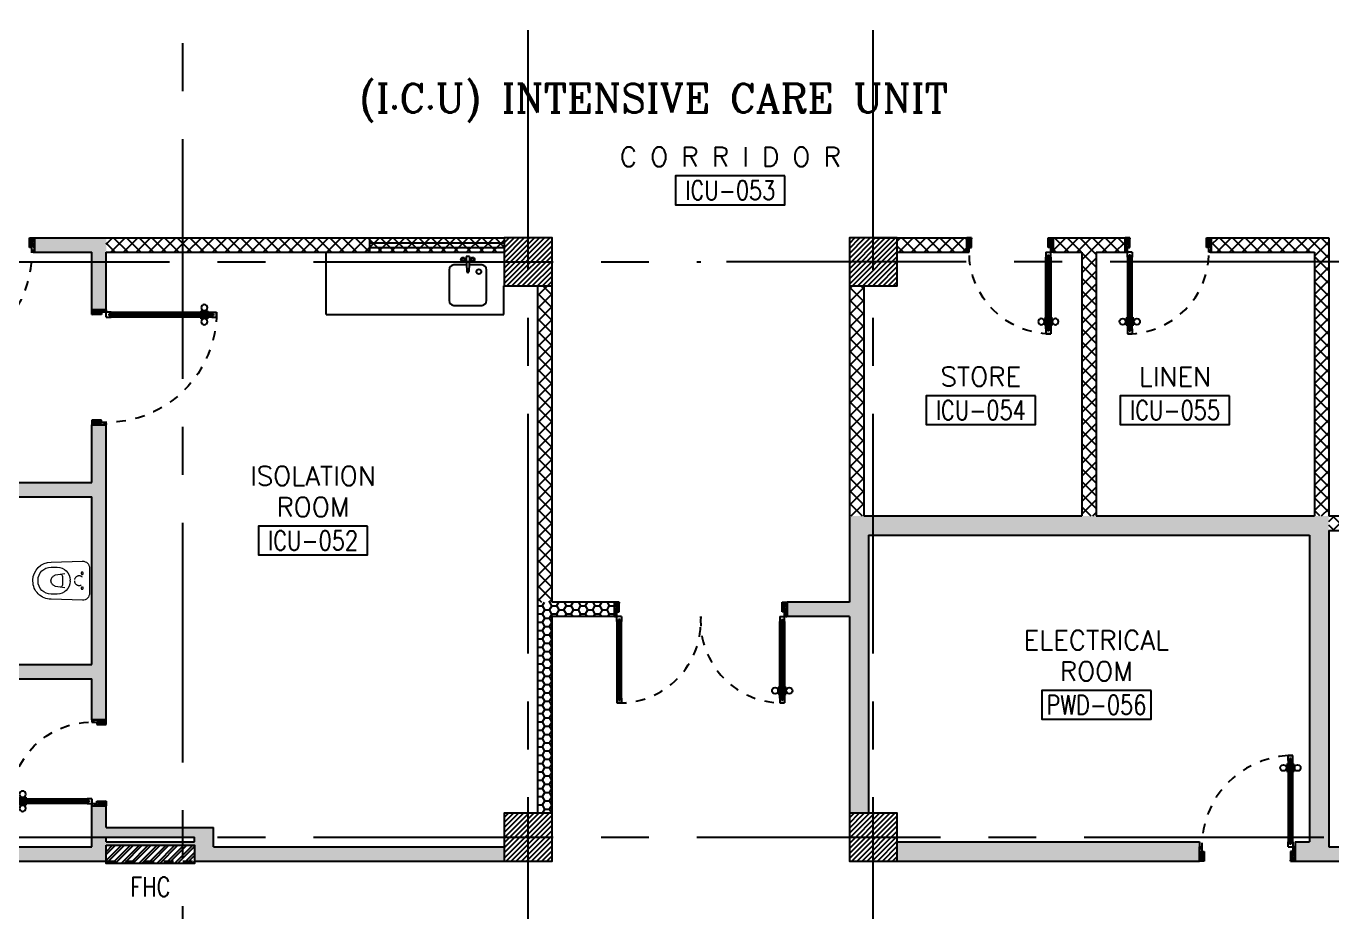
# Model space of a CAD drawing. Extents: x 275967.8 to 276060, y 57291.9 to 57371.4.
# Drawn here: x 276029.54 to 276043.16, y 57329.2 to 57338.44 of the extents above; entities that cross this region are included whole.
import ezdxf
from ezdxf.enums import TextEntityAlignment as Align

# ---------------------------------------------------------------- set-up
doc = ezdxf.new("R2010")
doc.units = 0
doc.header["$MEASUREMENT"] = 0
for name, pattern in [('CENTERX2', [4, 2.5, -0.5, 0.5, -0.5]), ('HIDDEN', [0.375, 0.25, -0.125]), ('HIDDEN2', [0.1875, 0.125, -0.0625])]:
    doc.linetypes.add(name, pattern=pattern)
doc.layers.get('0').update_dxf_attribs({"linetype": 'CONTINUOUS'})
for name, color, linetype in [('ALM', 2, 'CONTINUOUS'), ('AXES', 11, 'CENTERX2'), ('COL', 5, 'CONTINUOUS'), ('DOOR', 7, 'CONTINUOUS'), ('FHC', 2, 'CONTINUOUS'), ('FIX', 3, 'CONTINUOUS'), ('HAT', 8, 'CONTINUOUS'), ('NON-MEDICAL', 5, 'CONTINUOUS'), ('RM-BOX', 4, 'CONTINUOUS'), ('RM-NAME', 2, 'CONTINUOUS'), ('RM-NO', 2, 'CONTINUOUS'), ('WALL', 2, 'CONTINUOUS'), ('WallType', 11, 'CONTINUOUS'), ('WallType2', 3, 'CONTINUOUS'), ('WIN', 3, 'CONTINUOUS')]:
    doc.layers.add(name, color=color, linetype=linetype)
doc.styles.add('ROMANC', font='romanc', dxfattribs={"height": 0.1})
doc.styles.add('ROMANS', font='ROMANS.shx', dxfattribs={"width": 0.6})
pattern_1 = [(0, (0, 0), (0.07500000000000001, 0.04330127), [0.05, -0.1]), (120, (0, 0), (-0.07499999983612898, 0.04330127028383291), [0.04999999999999999, -0.09999999999999998]), (59.99999999999999, (0, 0), (1.638710167561897e-10, 0.08660254028383291), [-0.1, 0.05])]
pattern_2 = [(45, (0, 0), (-0.06629126073623882, 0.06629126073623884), []), (135, (0, 0), (-0.06629126073623884, -0.06629126073623882), [])]

# ---------------------------------------------------------------- blocks, each defined once
blk = doc.blocks.new('*X18')
at = {"color": 0}
for p, q in [((80579.22208648533, 149522.1332521737), (81046.82280812331, 149989.7339738117)), ((80579.22208648533, 149575.1662607627), (80993.78979953431, 149989.7339738117)), ((80579.22208648532, 149628.1992693517), (80940.75679094532, 149989.7339738117)), ((80579.22208648532, 149681.2322779407), (80887.72378235633, 149989.7339738117)), ((80579.22208648532, 149734.2652865297), (80834.69077376735, 149989.7339738117)), ((80579.22208648532, 149787.2982951186), (80781.65776517834, 149989.7339738117)), ((80579.22208648532, 149840.3313037076), (80728.62475658936, 149989.7339738117)), ((80579.2220864853, 149893.3643122966), (80675.59174800037, 149989.7339738117)), ((80579.2220864853, 149946.3973208856), (80622.55873941138, 149989.7339738117)), ((80599.8558167123, 149489.7339738117), (81079.22208648524, 149969.1002435846)), ((80652.88882530128, 149489.7339738117), (81079.22208648524, 149916.0672349957)), ((80705.92183389029, 149489.7339738117), (81079.22208648524, 149863.0342264067)), ((80758.95484247927, 149489.7339738117), (81079.22208648526, 149810.0012178177)), ((80811.98785106826, 149489.7339738117), (81079.22208648526, 149756.9682092287)), ((80865.02085965725, 149489.7339738117), (81079.22208648526, 149703.9352006397)), ((80918.05386824625, 149489.7339738117), (81079.22208648526, 149650.9021920507)), ((80971.08687683524, 149489.7339738117), (81079.22208648527, 149597.8691834617)), ((81024.11988542422, 149489.7339738117), (81079.22208648527, 149544.8361748727)), ((81077.15289401321, 149489.7339738117), (81079.22208648527, 149491.8031662837))]:
    blk.add_line(p, q, dxfattribs=at)
blk = doc.blocks.new('*X17')
at = {"color": 0}
for p, q in [((84179.22208648533, 149515.8886681223), (84653.0673921747, 149989.7339738117)), ((84179.22208648533, 149568.9216767113), (84600.0343835857, 149989.7339738117)), ((84179.22208648533, 149621.9546853003), (84547.00137499672, 149989.7339738117)), ((84179.22208648532, 149674.9876938893), (84493.96836640773, 149989.7339738117)), ((84179.22208648532, 149728.0207024783), (84440.93535781873, 149989.7339738117)), ((84179.22208648532, 149781.0537110672), (84387.90234922974, 149989.7339738117)), ((84179.22208648532, 149834.0867196562), (84334.86934064075, 149989.7339738117)), ((84179.2220864853, 149887.1197282452), (84281.83633205177, 149989.7339738117)), ((84179.2220864853, 149940.1527368342), (84228.80332346277, 149989.7339738117)), ((84206.1004007637, 149489.7339738117), (84679.22208648524, 149962.8556595332)), ((84259.13340935268, 149489.7339738117), (84679.22208648524, 149909.8226509443)), ((84312.16641794167, 149489.7339738117), (84679.22208648524, 149856.7896423553)), ((84365.19942653066, 149489.7339738117), (84679.22208648526, 149803.7566337663)), ((84418.23243511966, 149489.7339738117), (84679.22208648526, 149750.7236251773)), ((84471.26544370865, 149489.7339738117), (84679.22208648526, 149697.6906165883)), ((84524.29845229763, 149489.7339738117), (84679.22208648526, 149644.6576079993)), ((84577.33146088663, 149489.7339738117), (84679.22208648527, 149591.6245994103)), ((84630.36446947562, 149489.7339738117), (84679.22208648527, 149538.5915908213))]:
    blk.add_line(p, q, dxfattribs=at)
blk = doc.blocks.new('*X16')
at = {"color": 0}
for p, q in [((80579.22208648534, 155514.8632227297), (81054.0928375673, 155989.7339738117)), ((80579.22208648533, 155567.8962313187), (81001.05982897831, 155989.7339738117)), ((80579.22208648533, 155620.9292399077), (80948.02682038932, 155989.7339738117)), ((80579.22208648533, 155673.9622484967), (80894.99381180032, 155989.7339738117)), ((80579.22208648533, 155726.9952570857), (80841.96080321133, 155989.7339738117)), ((80579.22208648532, 155780.0282656747), (80788.92779462234, 155989.7339738117)), ((80579.22208648532, 155833.0612742636), (80735.89478603336, 155989.7339738117)), ((80579.22208648532, 155886.0942828526), (80682.86177744436, 155989.7339738117)), ((80579.22208648532, 155939.1272914416), (80629.82876885537, 155989.7339738117)), ((80607.1258461563, 155489.7339738117), (81079.22208648526, 155961.8302141406)), ((80660.15885474528, 155489.7339738117), (81079.22208648526, 155908.7972055516)), ((80713.19186333427, 155489.7339738117), (81079.22208648526, 155855.7641969627)), ((80766.22487192326, 155489.7339738117), (81079.22208648526, 155802.7311883737)), ((80819.25788051226, 155489.7339738117), (81079.22208648526, 155749.6981797847)), ((80872.29088910125, 155489.7339738117), (81079.22208648527, 155696.6651711957)), ((80925.32389769024, 155489.7339738117), (81079.22208648527, 155643.6321626067)), ((80978.35690627922, 155489.7339738117), (81079.22208648527, 155590.5991540177)), ((81031.38991486822, 155489.7339738117), (81079.22208648527, 155537.5661454287))]:
    blk.add_line(p, q, dxfattribs=at)
blk = doc.blocks.new('*X15')
at = {"color": 0}
for p, q in [((84179.22208648534, 155508.6186386783), (84660.3374216187, 155989.7339738117)), ((84179.22208648533, 155561.6516472673), (84607.3044130297, 155989.7339738117)), ((84179.22208648533, 155614.6846558563), (84554.2714044407, 155989.7339738117)), ((84179.22208648533, 155667.7176644453), (84501.23839585172, 155989.7339738117)), ((84179.22208648533, 155720.7506730343), (84448.20538726273, 155989.7339738117)), ((84179.22208648532, 155773.7836816233), (84395.17237867374, 155989.7339738117)), ((84179.22208648532, 155826.8166902122), (84342.13937008474, 155989.7339738117)), ((84179.22208648532, 155879.8496988012), (84289.10636149575, 155989.7339738117)), ((84179.22208648532, 155932.8827073902), (84236.07335290677, 155989.7339738117)), ((84179.22208648532, 155985.9157159792), (84183.04034431776, 155989.7339738117)), ((84213.37043020768, 155489.7339738117), (84679.22208648526, 155955.5856300892)), ((84266.40343879667, 155489.7339738117), (84679.22208648526, 155902.5526215002)), ((84319.43644738567, 155489.7339738117), (84679.22208648526, 155849.5196129113)), ((84372.46945597466, 155489.7339738117), (84679.22208648526, 155796.4866043223)), ((84425.50246456364, 155489.7339738117), (84679.22208648527, 155743.4535957333)), ((84478.53547315263, 155489.7339738117), (84679.22208648527, 155690.4205871443)), ((84531.56848174163, 155489.7339738117), (84679.22208648527, 155637.3875785553)), ((84584.60149033062, 155489.7339738117), (84679.22208648527, 155584.3545699663)), ((84637.63449891961, 155489.7339738117), (84679.22208648527, 155531.3215613774))]:
    blk.add_line(p, q, dxfattribs=at)
blk = doc.blocks.new('COL50')
at = {"layer": 'COL'}
blk.add_lwpolyline([(-249.9999999999709, 250), (-249.9999999999418, -250), (250, -250), (249.9999999999709, 250)], close=True, dxfattribs=at)
blk = doc.blocks.new('RM1')
at = {"layer": 'RM-BOX'}
blk.add_lwpolyline([(569.8908462408872, -200), (-569.890846240829, -200), (-569.8908462407999, -500), (569.8908462407999, -500)], close=True, dxfattribs=at)
at = {"layer": 'RM-NAME', "style": 'ROMANS'}
for tag, p in [('ROOMNAME1', (-5.820766091346741e-11, 323.8095238095266)), ('ROOMNAME2', (0, 0))]:
    blk.add_attdef(tag, text='', height=200, dxfattribs=at).set_placement(p, align=Align.MIDDLE)
at = {"layer": 'RM-NO', "style": 'ROMANS', "width": 0.8}
blk.add_attdef('ROOMNO', text='', height=200, dxfattribs=at).set_placement((0, -350), align=Align.MIDDLE)
blk = doc.blocks.new('DOOR90')
at = {"layer": 'DOOR', "color": 0, "linetype": 'ByBlock'}
for p, q in [((-150, 0), (-150, -25)), ((-150, 0), (0, 0)), ((0, -50), (0, 0)), ((-1000, -25), (-1000, -75)), ((-1000, -75), (-1000, -25)), ((-950, -25), (-1000, -25)), ((-950, -75), (-1000.000000000029, -74.99999999947613)), ((-970, -42), (-970, -58)), ((-950, -41.9999999999709), (-970, -41.9999999999709)), ((-950, -58), (-970, -58)), ((-950, -25), (-950, -41.9999999999709)), ((-950, -58), (-950, -75)), ((-917.6424572214019, -25), (-917.6424572214019, -17.79999999995925)), ((-827.6424572214019, -17.79999999995925), (-917.6424572214019, -17.79999999995925)), ((-917.6424572214019, -75), (-917.6424572214019, -82.20000000004075)), ((-827.6424572214019, -82.20000000004075), (-917.6424572214019, -82.20000000004075)), ((-905.042457221396, -17.79999999995925), (-905.042457221396, -8.799999999959255)), ((-905.042457221396, -8.799999999959255), (-840.2424572214077, -8.799999999959255)), ((-905.042457221396, -17.79999999995925), (-840.2424572214077, -17.79999999995925)), ((-905.042457221396, -82.20000000004075), (-905.042457221396, -91.20000000004075)), ((-905.042457221396, -82.20000000004075), (-840.2424572214077, -82.20000000004075)), ((-905.042457221396, -91.20000000004075), (-840.2424572214077, -91.20000000004075)), ((-840.2424572214077, -17.79999999995925), (-840.2424572214077, -8.799999999959255)), ((-840.2424572214077, -82.20000000004075), (-840.2424572214077, -91.20000000004075)), ((-827.6424572214019, -25), (-827.6424572214019, -17.79999999995925)), ((-827.6424572214019, -75), (-827.6424572214019, -82.20000000004075)), ((-200, -42), (-200, -25)), ((-200, -25), (-150, -25)), ((-180, -42), (-200, -42)), ((-200, -75), (-200, -58)), ((-200, -58), (-180, -58)), ((-150, -75), (-200, -75)), ((-180, -58), (-180, -42)), ((-150, -75), (-150, -25)), ((-150, -25), (-100, -25)), ((-100, -25), (-100, -50)), ((-100, -50), (0, -50)), ((-150, -900), (-150, -875)), ((-150, -875), (-100, -875)), ((0, -900), (-150, -900)), ((-150, -900), (0, -900)), ((-100, -850), (0, -850)), ((-100, -875), (-100, -850)), ((0, -850), (0, -900))]:
    blk.add_line(p, q, dxfattribs=at)
at = {"layer": 'DOOR', "color": 9, "linetype": 'ByBlock'}
for p, q in [((0, -50), (-113.7099299924448, 0)), ((0, -50), (-40.1457343158545, 0)), ((0, -50), (-100, -36.64271395650576)), ((0, -850), (-113.7099299924448, -900)), ((0, -850), (-100, -863.3572860434942)), ((0, -850), (-40.1457343158545, -900))]:
    blk.add_line(p, q, dxfattribs=at)
at = {"layer": 'DOOR', "linetype": 'ByBlock'}
for p, q in [((-200, -25), (-950, -25)), ((-200, -42), (-950, -41.9999999999709)), ((-200, -58), (-950, -58)), ((-950, -75), (-200, -75))]:
    blk.add_line(p, q, dxfattribs=at)
at = {"layer": 'DOOR', "color": 0, "linetype": 'ByBlock'}
for centre in [(-872.6424572214019, 23.53094421501737), (-872.6424572214019, -123.5309442149592)]:
    blk.add_circle(centre, 32.39999999998526, dxfattribs=at)
at = {"layer": 'DOOR', "color": 9, "linetype": 'ByBlock'}
for centre, radius, start, end in [((0, -50), 154.4019578127773, 161.1052885486658, 166.2857707776672), ((0, -50), 134.4019578127773, 158.1598493927677, 169.2800236453784), ((0, -50), 94.40195781277725, 148.0181880328085, 180), ((0, -50), 74.40195781277725, 137.7764264164989, 180), ((0, -50), 114.4019578127773, 154.0838418822192, 167.37742587102), ((0, -50), 54.40195781277725, 113.2073828924446, 180), ((0, -50), 34.40195781277725, 90, 180), ((0, -50), 14.40195781277725, 90, 180), ((0, -850), 154.4019578127773, 193.7142292223328, 198.8947114513342), ((0, -850), 134.4019578127773, 190.7199763546216, 201.8401506072323), ((0, -850), 94.40195781277725, 180, 211.9818119671915), ((0, -850), 74.40195781277725, 180, 222.2235735835011), ((0, -850), 54.40195781277725, 180, 246.7926171075554), ((0, -850), 34.40195781277725, 180, 270), ((0, -850), 14.40195781277725, 180, 270)]:
    blk.add_arc(centre, radius, start, end, dxfattribs=at)
at = {"layer": 'DOOR', "linetype": 'HIDDEN', "ltscale": 0.5}
blk.add_arc((-149.9999999997381, -24.99999999948341), 850.0000000002619, 180, 270, dxfattribs=at)
blk = doc.blocks.new('A$C272A55A0')
at = {"layer": 'DOOR', "color": 0, "linetype": 'ByBlock'}
for p, q in [((-0.0001203324354719371, 900.3541752648598), (-0.0001203324500238523, 1050.354175264831)), ((49.99987966756453, 1050.354175264918), (-0.0001203324354719371, 1050.354175264918)), ((49.99987966756453, 950.354175264918), (49.99987966756453, 1050.354175264918)), ((1749.999879667535, 950.354175264918), (1749.999879667535, 1050.354175264918)), ((1749.999879667535, 1050.354175264918), (1799.999879667535, 1050.354175264918)), ((1799.999879667535, 1050.354175264918), (1799.999879667535, 900.354175264918)), ((-0.0001203324354719371, 900.354175264918), (24.99987966756453, 900.354175264918)), ((24.99987966756453, 950.354175264918), (49.99987966756453, 950.354175264918)), ((24.99987966756453, 900.354175264918), (24.99987966756453, 950.354175264918)), ((74.99987966756453, 900.354175264918), (24.99987966756453, 900.354175264918)), ((24.99987966756453, 850.354175264918), (24.99987966756453, 900.354175264918)), ((41.99987966756453, 850.354175264918), (24.99987966756453, 850.354175264918)), ((57.99987966756453, 870.354175264918), (41.99987966756453, 870.354175264918)), ((41.99987966756453, 870.354175264918), (41.99987966756453, 850.354175264918)), ((57.99987966756453, 850.354175264918), (57.99987966756453, 870.354175264918)), ((74.99987966756453, 850.354175264918), (57.99987966756453, 850.354175264918)), ((74.99987966756453, 900.354175264918), (74.99987966756453, 850.354175264918)), ((1724.999879667535, 900.354175264918), (1774.999879667535, 900.354175264918)), ((1724.999879667535, 900.354175264918), (1724.999879667535, 850.354175264918)), ((1724.999879667535, 850.354175264918), (1741.999879667535, 850.354175264918)), ((1741.999879667535, 870.354175264918), (1757.999879667535, 870.354175264918)), ((1741.999879667535, 850.354175264918), (1741.999879667535, 870.354175264918)), ((1774.999879667535, 950.354175264918), (1749.999879667535, 950.354175264918)), ((1757.999879667535, 870.354175264918), (1757.999879667535, 850.354175264918)), ((1757.999879667535, 850.354175264918), (1774.999879667535, 850.354175264918)), ((1774.999879667535, 900.354175264918), (1774.999879667535, 950.354175264918)), ((1799.999879667535, 900.354175264918), (1774.999879667535, 900.354175264918)), ((1774.999879667535, 850.354175264918), (1774.999879667535, 900.354175264918)), ((1717.799879667495, 160.1117180435103), (1708.799879667495, 160.1117180435103)), ((1708.799879667495, 95.31171804352198), (1708.799879667495, 160.1117180435103)), ((1724.999879667535, 172.7117180435162), (1717.799879667495, 172.7117180435162)), ((1717.799879667495, 172.7117180435162), (1717.799879667495, 82.71171804351616)), ((1717.799879667495, 95.31171804352198), (1717.799879667495, 160.1117180435103)), ((1774.999879667535, 172.7117180435162), (1782.199879667576, 172.7117180435162)), ((1782.199879667576, 172.7117180435162), (1782.199879667576, 82.71171804351616)), ((1782.199879667576, 160.1117180435103), (1791.199879667576, 160.1117180435103)), ((1782.199879667576, 95.31171804352198), (1782.199879667576, 160.1117180435103)), ((1791.199879667576, 95.31171804352198), (1791.199879667576, 160.1117180435103)), ((24.99987966756453, 50.35417526491801), (41.99987966753542, 50.35417526491801)), ((24.99987966756453, 50.35417526491801), (24.99987966756453, 0.3541752649180125)), ((24.99987966756453, 0.3541752649180125), (74.99987966756453, 0.3541752649180125)), ((74.99987966756453, 0.3541752649180125), (24.99987966756453, 0.3541752649180125)), ((41.99987966753542, 50.35417526491801), (41.99987966753542, 30.35417526491801)), ((41.99987966756453, 30.35417526491801), (57.99987966756453, 30.35417526491801)), ((57.99987966756453, 50.35417526491801), (74.99987966756453, 50.35417526491801)), ((57.99987966756453, 50.35417526491801), (57.99987966756453, 30.35417526491801)), ((74.99987966756453, 50.35417526491801), (74.99987966704066, 0.3541752648889087)), ((1717.799879667495, 95.31171804352198), (1708.799879667495, 95.31171804352198)), ((1724.999879667535, 82.71171804351616), (1717.799879667495, 82.71171804351616)), ((1741.999879667535, 50.35417526491801), (1724.999879667535, 50.35417526491801)), ((1724.999879667535, 50.35417526491801), (1724.999879668059, 0.3541752648889087)), ((1774.999879667535, 0.3541752649180125), (1724.999879667535, 0.3541752649180125)), ((1724.999879667535, 0.3541752649180125), (1774.999879667535, 0.3541752649180125)), ((1741.999879667535, 50.35417526491801), (1741.999879667535, 30.35417526491801)), ((1757.999879667535, 30.35417526491801), (1741.999879667535, 30.35417526491801)), ((1774.999879667535, 50.35417526491801), (1757.999879667565, 50.35417526491801)), ((1757.999879667565, 50.35417526491801), (1757.999879667565, 30.35417526491801)), ((1774.999879667535, 82.71171804351616), (1782.199879667576, 82.71171804351616)), ((1774.999879667535, 50.35417526491801), (1774.999879667535, 0.3541752649180125)), ((1782.199879667576, 95.31171804352198), (1791.199879667576, 95.31171804352198))]:
    blk.add_line(p, q, dxfattribs=at)
at = {"layer": 'DOOR', "color": 9, "linetype": 'ByBlock'}
for p, q in [((49.99987966756453, 1050.354175264918), (-0.0001203324354719371, 1010.208440949064)), ((49.99987966756453, 1050.354175264918), (-0.0001203324354719371, 936.6442452724732)), ((49.99987966756453, 1050.354175264918), (36.64259362407029, 950.354175264918)), ((1749.999879667535, 1050.354175264918), (1799.999879667535, 1010.208440949064)), ((1749.999879667535, 1050.354175264918), (1799.999879667535, 936.6442452724732)), ((1749.999879667535, 1050.354175264918), (1763.35716571103, 950.354175264918))]:
    blk.add_line(p, q, dxfattribs=at)
at = {"layer": 'DOOR', "linetype": 'ByBlock'}
for p, q in [((24.99987966756453, 850.354175264918), (24.99987966756453, 50.35417526491801)), ((41.99987966756453, 850.354175264918), (41.99987966753542, 50.35417526491801)), ((57.99987966756453, 850.354175264918), (57.99987966756453, 50.35417526491801)), ((74.99987966756453, 50.35417526491801), (74.99987966756453, 850.354175264918)), ((1724.999879667535, 50.35417526491801), (1724.999879667535, 850.354175264918)), ((1741.999879667535, 850.354175264918), (1741.999879667535, 50.35417526491801)), ((1757.999879667535, 850.354175264918), (1757.999879667565, 50.35417526491801)), ((1774.999879667535, 850.354175264918), (1774.999879667535, 50.35417526491801))]:
    blk.add_line(p, q, dxfattribs=at)
at = {"layer": 'DOOR', "color": 0, "linetype": 'ByBlock'}
for centre in [(1676.468935452576, 127.7117180435162), (1823.530823882553, 127.7117180435162)]:
    blk.add_circle(centre, 32.39999999998526, dxfattribs=at)
at = {"layer": 'DOOR', "color": 9, "linetype": 'ByBlock'}
for centre, radius, start, end in [((49.99987966756453, 1050.354175264918), 54.40195781277725, 203.2073828919769, 270), ((49.99987966756453, 1050.354175264918), 74.40195781277725, 227.7764264168309, 270), ((49.99987966756453, 1050.354175264918), 94.40195781277725, 238.0181880330829, 270), ((49.99987966756453, 1050.354175264918), 34.40195781277725, 180, 270), ((49.99987966756453, 1050.354175264918), 14.40195781277725, 180, 270), ((1749.999879667535, 1050.354175264918), 14.40195781277725, 270, 0), ((1749.999879667535, 1050.354175264918), 34.40195781277725, 270, 0), ((1749.999879667535, 1050.354175264918), 54.40195781277725, 270, 336.7926171080232), ((1749.999879667535, 1050.354175264918), 74.40195781277725, 270, 312.2235735831691), ((1749.999879667535, 1050.354175264918), 94.40195781277725, 270, 301.9818119669171), ((49.99987966756453, 1050.354175264918), 114.4019578127773, 244.083841882062, 257.3774258712915), ((49.99987966756453, 1050.354175264918), 134.4019578127773, 248.1598493930308, 259.2800236451595), ((49.99987966756453, 1050.354175264918), 154.4019578127773, 251.1052885492919, 256.2857707775486), ((1749.999879667535, 1050.354175264918), 114.4019578127773, 282.6225741287084, 295.916158117938), ((1749.999879667535, 1050.354175264918), 134.4019578127773, 280.7199763548405, 291.8401506069692), ((1749.999879667535, 1050.354175264918), 154.4019578127773, 283.7142292224514, 288.8947114507081)]:
    blk.add_arc(centre, radius, start, end, dxfattribs=at)
at = {"layer": 'DOOR', "linetype": 'HIDDEN', "ltscale": 0.5}
for centre, radius, start, end in [((49.99987966756453, 851.395841931575), 851.4087845464003, 268.3173765331032, 3.296482377102192), ((1749.999879667521, 851.3958419315459), 851.4087845463584, 176.7035176228957, 271.6826234668978)]:
    blk.add_arc(centre, radius, start, end, dxfattribs=at)
at = {"layer": 'WALL', "linetype": 'ByBlock'}
blk.add_line((1799.999879667565, 900.3541752650344), (1799.99987966755, 1050.354175265005), dxfattribs=at)
blk = doc.blocks.new('DOOR100')
at = {"layer": 'DOOR', "color": 0, "linetype": 'ByBlock'}
for p, q in [((-24.99999999895226, 1300.000699741366), (-74.99999999895226, 1300.000699741366)), ((-74.99999999895226, 1300.000699741366), (-24.99999999895226, 1300.000699741366)), ((-74.99999999898137, 1250.000699741366), (-74.9999999984575, 1300.000699741395)), ((-57.99999999895226, 1250.000699741366), (-74.99999999898137, 1250.000699741366)), ((-41.99999999895226, 1270.000699741366), (-57.99999999895226, 1270.000699741366)), ((-57.99999999895226, 1250.000699741366), (-57.99999999895226, 1270.000699741366)), ((-41.99999999892316, 1250.000699741366), (-41.99999999892316, 1270.000699741366)), ((-24.99999999898137, 1250.000699741366), (-41.99999999892316, 1250.000699741366)), ((-24.99999999898137, 1250.000699741366), (-24.99999999895226, 1300.000699741366)), ((-82.19999999899301, 1205.043156962762), (-91.19999999899301, 1205.043156962762)), ((-91.19999999899301, 1205.043156962762), (-91.19999999899301, 1140.243156962773)), ((-82.19999999899301, 1140.243156962773), (-91.19999999899301, 1140.243156962773)), ((-74.99999999898137, 1217.643156962768), (-82.19999999899301, 1217.643156962768)), ((-82.19999999899301, 1127.643156962768), (-82.19999999899301, 1217.643156962768)), ((-82.19999999899301, 1205.043156962762), (-82.19999999899301, 1140.243156962773)), ((-74.99999999898137, 1127.643156962768), (-82.19999999899301, 1127.643156962768)), ((-24.99999999895226, 1217.643156962768), (-17.79999999891152, 1217.643156962768)), ((-24.99999999895226, 1127.643156962768), (-17.79999999891152, 1127.643156962768)), ((-17.79999999891152, 1127.643156962768), (-17.79999999891152, 1217.643156962768)), ((-17.79999999891152, 1205.043156962762), (-8.799999998911517, 1205.043156962762)), ((-17.79999999891152, 1205.043156962762), (-17.79999999891152, 1140.243156962773)), ((-17.79999999891152, 1140.243156962773), (-8.799999998911517, 1140.243156962773)), ((-8.799999998911517, 1205.043156962762), (-8.799999998911517, 1140.243156962773)), ((-1200, 0), (-1200, 150)), ((-1200, 150), (-1175, 150)), ((-1200, 150), (-1200, 0)), ((-1175, 150), (-1175, 100)), ((-75, 200), (-58, 200)), ((-75, 150), (-75, 200)), ((-75, 150), (-25, 150)), ((-58, 200), (-58, 180)), ((-58, 180), (-42, 180)), ((-42, 200), (-25, 200)), ((-42, 180), (-42, 200)), ((-25, 200), (-25, 150)), ((0, 150), (-25, 150)), ((-25, 150), (-25, 100)), ((0, 150), (0, 0)), ((-1150, 0), (-1200, 0)), ((-1175, 100), (-1150, 100)), ((-1150, 100), (-1150, 0)), ((-50, 100), (-50, 0)), ((-25, 100), (-50, 100)), ((-50, 0), (0, 0))]:
    blk.add_line(p, q, dxfattribs=at)
at = {"layer": 'DOOR', "linetype": 'ByBlock'}
for p, q in [((-74.99999999898137, 1250.000699741366), (-75, 200)), ((-58, 200), (-57.99999999895226, 1250.000699741366)), ((-42, 200), (-41.99999999892316, 1250.000699741366)), ((-25, 200), (-24.99999999898137, 1250.000699741366)), ((0, 0), (0, 150))]:
    blk.add_line(p, q, dxfattribs=at)
at = {"layer": 'DOOR', "color": 9, "linetype": 'ByBlock'}
for p, q in [((-1150, 0), (-1200, 113.7099299924448)), ((-1150, 0), (-1200, 40.1457343158545)), ((-1150, 0), (-1163.357286043494, 100)), ((-50, 0), (0, 113.7099299924448)), ((-50, 0), (-36.64271395650576, 100)), ((-50, 0), (0, 40.1457343158545))]:
    blk.add_line(p, q, dxfattribs=at)
at = {"layer": 'DOOR', "color": 0, "linetype": 'ByBlock'}
for centre in [(-123.5309442139405, 1172.643156962768), (23.530944216036, 1172.643156962768)]:
    blk.add_circle(centre, 32.39999999998526, dxfattribs=at)
at = {"layer": 'DOOR', "linetype": 'HIDDEN', "ltscale": 0.5}
blk.add_arc((-25.000494791253, 150.0011945320221), 1149.999505209479, 89.9999753489535, 180.0000595144431, dxfattribs=at)
at = {"layer": 'DOOR', "color": 9, "linetype": 'ByBlock'}
for centre, radius, start, end in [((-1149.999999999971, 0), 154.4019578127773, 103.7142292229355, 108.8947114515936), ((-49.9999999999709, 0), 154.4019578127773, 71.10528854840643, 76.28577077706451), ((-1149.999999999971, 0), 134.4019578127773, 100.7199763555959, 111.8401506066902), ((-1149.999999999971, 0), 94.40195781277725, 90, 121.9818119675451), ((-1149.999999999971, 0), 74.40195781277725, 90, 132.2235735829123), ((-1149.999999999971, 0), 54.40195781277725, 90, 156.7926171079385), ((-1149.999999999971, 0), 34.40195781277725, 90, 180), ((-1149.999999999971, 0), 14.40195781277725, 90, 180), ((-49.9999999999709, 0), 94.40195781277725, 58.01818803245493, 90), ((-49.9999999999709, 0), 74.40195781277725, 47.77642641708778, 90), ((-49.9999999999709, 0), 54.40195781277725, 23.20738289206147, 90), ((-49.9999999999709, 0), 34.40195781277725, 0, 90), ((-49.9999999999709, 0), 14.40195781277725, 0, 90), ((-49.9999999999709, 0), 134.4019578127773, 68.1598493933098, 79.28002364440412), ((-49.9999999999709, 0), 114.4019578127773, 64.08384188166208, 77.3774258719247)]:
    blk.add_arc(centre, radius, start, end, dxfattribs=at)
blk = doc.blocks.new('DOOR-10')
at = {"layer": 'DOOR', "color": 0, "linetype": 'ByBlock'}
for p, q in [((-25.69739139656303, 1099.999999999069), (-75.69739139656303, 1099.999999999069)), ((-75.69739139656303, 1099.999999999069), (-25.69739139656303, 1099.999999999069)), ((-75.69739139656303, 1049.999999999069), (-75.69739139603917, 1099.999999999098)), ((-25.69739139656303, 1049.999999999069), (-25.69739139656303, 1099.999999999069)), ((-82.89739139663288, 1005.042457220465), (-91.89739139663288, 1005.042457220465)), ((-91.89739139663288, 1005.042457220465), (-91.89739139663288, 940.2424572204764)), ((-75.69739139656303, 1017.642457220471), (-82.89739139663288, 1017.642457220471)), ((-82.89739139663288, 927.6424572204705), (-82.89739139663288, 1017.642457220471)), ((-82.89739139663288, 1005.042457220465), (-82.89739139663288, 940.2424572204764)), ((-58.69739139656303, 1049.999999999069), (-75.69739139656303, 1049.999999999069)), ((-42.69739139656303, 1069.999999999069), (-58.69739139656303, 1069.999999999069)), ((-58.69739139656303, 1049.999999999069), (-58.69739139656303, 1069.999999999069)), ((-42.69739139656303, 1049.999999999069), (-42.69739139656303, 1069.999999999069)), ((-25.69739139656303, 1049.999999999069), (-42.69739139656303, 1049.999999999069)), ((-25.69739139656303, 1017.642457220471), (-18.49739139649319, 1017.642457220471)), ((-18.49739139649319, 927.6424572204705), (-18.49739139649319, 1017.642457220471)), ((-18.49739139649319, 1005.042457220465), (-9.497391396493185, 1005.042457220465)), ((-18.49739139649319, 1005.042457220465), (-18.49739139649319, 940.2424572204764)), ((-9.497391396493185, 1005.042457220465), (-9.497391396493185, 940.2424572204764)), ((-82.89739139663288, 940.2424572204764), (-91.89739139663288, 940.2424572204764)), ((-75.69739139656303, 927.6424572204705), (-82.89739139663288, 927.6424572204705)), ((-25.69739139656303, 927.6424572204705), (-18.49739139649319, 927.6424572204705)), ((-18.49739139649319, 940.2424572204764), (-9.497391396493185, 940.2424572204764)), ((-1000.697391395341, 0), (-1000.697391395341, 150)), ((-1000.697391395341, 150), (-975.6973913953407, 150)), ((-1000.697391395341, 150), (-1000.697391395341, 0)), ((-975.6973913953407, 150), (-975.6973913953407, 100)), ((-75.69739139534067, 200), (-58.69739139534067, 200)), ((-75.69739139534067, 150), (-75.69739139534067, 200)), ((-75.69739139534067, 150), (-25.69739139534067, 150)), ((-58.69739139534067, 200), (-58.69739139534067, 180)), ((-58.69739139534067, 180), (-42.69739139534067, 180)), ((-42.69739139534067, 200), (-25.69739139534067, 200)), ((-42.69739139534067, 180), (-42.69739139534067, 200)), ((-25.69739139534067, 200), (-25.69739139534067, 150)), ((-0.6973913953406736, 150), (-25.69739139534067, 150)), ((-25.69739139534067, 150), (-25.69739139534067, 100)), ((-950.6973913953407, 0), (-1000.697391395341, 0)), ((-975.6973913953407, 100), (-950.6973913953407, 100)), ((-950.6973913953407, 100), (-950.6973913953407, 0)), ((-50.69739139534067, 100), (-50.69739139534067, 0)), ((-25.69739139534067, 100), (-50.69739139534067, 100)), ((-50.69739139534067, 0), (-0.6973913953406736, 0))]:
    blk.add_line(p, q, dxfattribs=at)
at = {"layer": 'DOOR', "linetype": 'ByBlock'}
for p, q in [((-75.69739139656303, 1049.999999999069), (-75.69739139534067, 200)), ((-58.69739139534067, 200), (-58.69739139656303, 1049.999999999069)), ((-42.69739139534067, 200), (-42.69739139656303, 1049.999999999069)), ((-25.69739139534067, 200), (-25.69739139656303, 1049.999999999069))]:
    blk.add_line(p, q, dxfattribs=at)
at = {"layer": 'DOOR', "color": 9, "linetype": 'ByBlock'}
for p, q in [((-0.6973913953406736, 0), (-0.6973913953406736, 150)), ((-950.6973913953407, 0), (-1000.697391395341, 113.7099299924448)), ((-950.6973913953407, 0), (-1000.697391395341, 40.1457343158545)), ((-950.6973913953407, 0), (-964.0546774388058, 100)), ((-50.69739139534067, 0), (-0.6973913953406736, 113.7099299924448)), ((-50.69739139534067, 0), (-37.34010535187554, 100)), ((-50.69739139534067, 0), (-0.6973913953406736, 40.1457343158545))]:
    blk.add_line(p, q, dxfattribs=at)
at = {"layer": 'DOOR', "color": 0, "linetype": 'ByBlock'}
for centre in [(-124.2283356115222, 972.6424572204705), (22.83355281845434, 972.6424572204705)]:
    blk.add_circle(centre, 32.39999999998526, dxfattribs=at)
at = {"layer": 'DOOR', "linetype": 'HIDDEN', "ltscale": 0.5}
blk.add_arc((-23.39897476031911, 149.138342134087), 952.2988064575108, 93.14815770431052, 179.9481576940245, dxfattribs=at)
at = {"layer": 'DOOR', "color": 9, "linetype": 'ByBlock'}
for centre, radius, start, end in [((-950.6973913953407, 0), 154.4019578127773, 103.7142292212167, 108.8947114515936), ((-50.69739139534067, 0), 154.4019578127773, 71.10528854840643, 76.28577077878333), ((-950.6973913953407, 0), 134.4019578127773, 100.7199763555959, 111.8401506085482), ((-950.6973913953407, 0), 94.40195781277725, 90, 121.981811965689), ((-950.6973913953407, 0), 74.40195781277725, 90, 132.2235735847074), ((-950.6973913953407, 0), 54.40195781277725, 90, 156.7926171089788), ((-950.6973913953407, 0), 34.40195781277725, 90, 180), ((-950.6973913953407, 0), 14.40195781277725, 90, 180), ((-50.69739139534067, 0), 94.40195781277725, 58.01818803431096, 90), ((-50.69739139534067, 0), 74.40195781277725, 47.7764264152926, 90), ((-50.69739139534067, 0), 54.40195781277725, 23.20738289102122, 90), ((-50.69739139534067, 0), 34.40195781277725, 0, 90), ((-50.69739139534067, 0), 14.40195781277725, 0, 90), ((-50.69739139534067, 0), 134.4019578127773, 68.15984939145177, 79.28002364440412), ((-50.69739139534067, 0), 114.4019578127773, 64.0838418833441, 77.3774258719247)]:
    blk.add_arc(centre, radius, start, end, dxfattribs=at)
blk = doc.blocks.new('WC1')
at = {"layer": 'FIX', "lineweight": 20}
for p, q in [((-210.0000000029686, 203.8204326368286), (-537.9999999286374, 193.8204326393316)), ((-474.9999999413267, 140.8204326525447), (-537.9999999286374, 140.8204326525447)), ((-726.9999998800922, 4.820432680658996), (-726.9999998800922, -4.817951825360069)), ((-673.9999998932471, 4.820432681706734), (-673.9999998932471, -4.817951825360069)), ((-533.6865895071533, 24.24526864886866), (-539.5413532510865, 0.001240431301994249)), ((-539.5413532510865, 0.001240431301994249), (-533.6865895071533, -24.24278778629377)), ((-394.8190632528858, 75.68691823486006), (-490.3663137183757, 60.12952448159922)), ((-338.9999999767169, 4.820432680950034), (-338.9999999767169, -4.817951826087665)), ((-490.3663137183757, -60.12704361174838), (-394.8190632528858, -75.6844373869535)), ((-537.9999999286374, -140.8179517899407), (-474.9999999413267, -140.8179517899407)), ((-537.9999999286374, -193.8179517767567), (-210.0000000029104, -203.8179517742537))]:
    blk.add_line(p, q, dxfattribs=at)
at = {"layer": 'FIX', "linetype": 'Continuous', "lineweight": 20}
blk.add_line((-420.1086438769707, -47.34975640615448), (-420.4314501879271, 44.6286713128502), dxfattribs=at)
at = {"layer": 'FIX', "lineweight": 20}
blk.add_lwpolyline([(-213.1572988978587, -203.8179517742828), (-210.0000000035507, -203.8179517742828, 0.4142135623730988), (-137.0000000271248, -130.8179517899407), (-137.0000000271248, 0.001240427664015442), (-137.0000000271248, 130.8204326531268, 0.4142135623731024), (-210.0000000068685, 203.8204326368286)], format="xyb", dxfattribs=at)
at = {"layer": 'FIX', "linetype": 'HIDDEN2', "lineweight": 20, "ltscale": 0.3}
blk.add_circle((-245, 0), 49.81065704648448, dxfattribs=at)
at = {"layer": 'FIX', "linetype": 'HIDDEN', "lineweight": 20, "ltscale": 0.05}
for centre in [(-213.1572988978587, 77.50124041197705), (-213.1572988978587, -77.49875954940217)]:
    blk.add_circle(centre, 11.63803426258817, dxfattribs=at)
at = {"layer": 'FIX', "lineweight": 20}
for centre, radius, start, end in [((-537.9999999250285, 4.820432684326079), 188.9999999550255, 90, 180.0000000016675), ((-537.9999999255524, 4.820432684820844), 135.999999967722, 90, 180.0000000016675), ((-474.9999999444699, 4.820432684820844), 135.999999967722, 359.9999999983325, 89.99999999666495), ((-473.0448338629212, -6.857746605353896), 68.15291692588886, 128.9241670915875, 152.8468180896545), ((-464.3609761304688, -17.61048578153714), 81.97430560104621, 108.4959527785978, 128.924167104086), ((-537.9999999286374, -4.817951825360069), 188.9999999513875, 180, 270), ((-537.9999999286374, -4.817951825360069), 135.9999999645952, 180, 270), ((-473.0448338628048, 6.860227468045196), 68.15291692606822, 207.1531819103456, 231.0758329084125), ((-464.360976150725, 17.61296664757538), 81.97430559098913, 231.0758329089363, 251.504047235508), ((-474.9999999413267, -4.817951825360069), 135.9999999645952, 270, 0)]:
    blk.add_arc(centre, radius, start, end, dxfattribs=at)
at = {"layer": 'FIX', "linetype": 'Continuous', "lineweight": 20}
for centre, start, end in [((-442.6786698182113, 45.53535193303833), 357.6662144383572, 91.61214824291638), ((-442.355863507255, -45.58543171666679), 268.3878517570836, 2.333785561642866)]:
    blk.add_arc(centre, 22.26568775101992, start, end, dxfattribs=at)

msp = doc.modelspace()

# ---------------------------------------------------------------- hatches: boundary and pattern name
at = {"layer": 'FHC', "linetype": 'ByBlock', "ltscale": 0.3}
h = msp.add_hatch(dxfattribs=at)
h.set_pattern_fill('ANSI32', color=11, scale=0.175, style=0)
h.set_pattern_definition([(45, (275798.1793165082, 57298.656921546), (-0.04640388251536718, 0.04640388251536719), []), (45, (275798.2102524298, 57298.656921546), (-0.04640388251536718, 0.04640388251536719), [])])
h.paths.add_polyline_path([(276031.2954987894, 57329.70792688339), (276031.2954987894, 57329.89792688339), (276030.3754987894, 57329.89792688339), (276030.3754987894, 57329.70792688339)])
h.paths.add_polyline_path([(276030.1628901762, 57329.28680315797), (276030.1628901762, 57329.7076364913), (276030.4253901762, 57329.7076364913), (276030.4253901762, 57329.28680315797)], flags=9)
at = {"layer": 'WallType', "linetype": 'ByBlock', "ltscale": 0.3}
h = msp.add_hatch(dxfattribs=at)
h.set_pattern_fill('ANSI37', color=256, scale=0.75, style=0)
h.set_pattern_definition(pattern_2)
h.paths.add_polyline_path([(276033.1254987894, 57336.2329268834), (276031.1754987894, 57336.23292688341), (276031.1754987894, 57336.0829268834), (276033.1254987894, 57336.08292688341)])
h.paths.add_polyline_path([(276031.1754987894, 57336.23292688341), (276030.3754987893, 57336.2329268834), (276030.3754987893, 57336.08292688339), (276031.1754987894, 57336.08292688339)])
h.paths.add_polyline_path([(276035.0254987894, 57335.7329268834), (276034.8754987894, 57335.73292688339), (276034.8754987894, 57332.4329268834), (276035.0254987894, 57332.4329268834)])
h = msp.add_hatch(dxfattribs=at)
h.set_pattern_fill('ANSI37', color=256, scale=0.75, style=0)
h.set_pattern_definition(pattern_2)
h.paths.add_polyline_path([(276034.5254987894, 57336.2329268834), (276033.1254987894, 57336.2329268834), (276033.1254987894, 57336.08292688339), (276034.5254987894, 57336.0829268834)])
h = msp.add_hatch(dxfattribs=at)
h.set_pattern_fill('ANSI37', color=256, scale=0.75, style=0)
h.set_pattern_definition(pattern_2)
h.paths.add_polyline_path([(276040.7004987894, 57335.98292688341), (276040.5504987894, 57335.98292688341), (276040.5504987894, 57333.3329268834), (276040.7004987894, 57333.3329268834)])
h.paths.add_polyline_path([(276041.0004987894, 57336.23292688341), (276040.2504987894, 57336.2329268834), (276040.2504987893, 57336.08292688339), (276040.5504987894, 57336.0829268834), (276040.5504987894, 57335.98292688341), (276040.7004987894, 57335.98292688341), (276040.7004987894, 57336.0829268834), (276041.0004987893, 57336.08292688339)])
h.paths.add_polyline_path([(276043.1254987894, 57336.23292688339), (276041.9004987894, 57336.23292688341), (276041.9004987894, 57336.0829268834), (276042.9754987895, 57336.08292688339), (276042.9754987895, 57335.9829268834), (276043.1254987894, 57335.98292688339)])
h.paths.add_polyline_path([(276043.1254987894, 57335.9829268834), (276042.9754987894, 57335.9829268834), (276042.9754987894, 57333.33292688338), (276043.1254987894, 57333.3329268834)])
h.paths.add_polyline_path([(276038.2754987894, 57335.7329268834), (276038.1254987894, 57335.7329268834), (276038.1254987894, 57333.3329268834), (276038.2754987894, 57333.3329268834)])
h.paths.add_polyline_path([(276039.3504987894, 57336.23292688339), (276038.6254987894, 57336.23292688339), (276038.6254987893, 57336.0829268834), (276039.3504987894, 57336.0829268834)])
h = msp.add_hatch(dxfattribs=at)
h.set_pattern_fill('ANSI37', color=256, scale=0.75, style=0)
h.set_pattern_definition(pattern_2)
h.paths.add_polyline_path([(276047.0254987893, 57333.1829268834), (276047.1754987894, 57333.1829268834), (276047.1754987894, 57333.3329268834), (276046.5788246742, 57333.3329268834), (276046.5788246742, 57333.18292688339), (276046.8754987894, 57333.1829268834), (276046.8754987894, 57329.9829268834), (276047.0254987894, 57329.98292688339)])
h.paths.add_polyline_path([(276045.5754987894, 57333.33292688338), (276043.1254987894, 57333.33292688341), (276043.1254987894, 57333.1829268834), (276045.5754987894, 57333.1829268834)])
h.paths.add_polyline_path([(276052.5754987894, 57333.3329268834), (276048.7254987893, 57333.33292688339), (276048.7254987894, 57334.6829268834), (276048.5754987894, 57334.6829268834), (276048.5754987893, 57333.33292688339), (276048.1754987895, 57333.33292688339), (276048.1754987894, 57333.1829268834), (276052.5754987894, 57333.1829268834)])
at = {"layer": 'WallType2', "linetype": 'ByBlock', "ltscale": 0.3}
h = msp.add_hatch(dxfattribs=at)
h.set_pattern_fill('HONEY', color=256, scale=0.4, style=0)
h.set_pattern_definition(pattern_1)
h.paths.add_polyline_path([(276030.3754987894, 57334.28292688339), (276030.2254987893, 57334.2829268834), (276030.2254987894, 57333.6829268834), (276027.8254987894, 57333.68292688338), (276027.8254987894, 57335.73292688339), (276027.6754987894, 57335.7329268834), (276027.6754987894, 57333.10792688341), (276027.8254987894, 57333.10792688341), (276027.8254987894, 57333.5329268834), (276030.2254987894, 57333.5329268834), (276030.2254987894, 57331.7829268834), (276027.8254987894, 57331.78292688339), (276027.8254987894, 57332.2079268834), (276027.6754987895, 57332.2079268834), (276027.6754987894, 57330.2329268834), (276027.8254987894, 57330.23292688341), (276027.8254987894, 57331.63292688339), (276030.2254987894, 57331.6329268834), (276030.2254987894, 57331.20792688339), (276030.3754987894, 57331.2079268834)])
h.paths.add_polyline_path([(276030.3754987894, 57335.98292688341), (276030.2254987894, 57335.98292688341), (276030.2254987895, 57335.48292688341), (276030.3754987894, 57335.48292688339)])
h.paths.add_polyline_path([(276030.3754987892, 57336.2329268834), (276029.6254987894, 57336.2329268834), (276029.6254987894, 57336.08292688341), (276030.2254987894, 57336.0829268834), (276030.2254987894, 57335.9829268834), (276030.3754987894, 57335.9829268834)])
h.paths.add_polyline_path([(276028.4254987894, 57336.23292688341), (276027.8254987894, 57336.23292688341), (276027.8254987894, 57336.0829268834), (276028.4254987894, 57336.08292688341)])
h.paths.add_polyline_path([(276030.3754987894, 57329.89792688339), (276031.1754987894, 57329.89792688339), (276031.1754987894, 57329.9329268834), (276030.3754987894, 57329.9329268834), (276030.3754987894, 57329.98292688341), (276030.2254987894, 57329.9829268834), (276030.2254987894, 57329.88292688339), (276027.8254987894, 57329.8829268834), (276027.8254987894, 57329.73292688341), (276030.3754987894, 57329.73292688339)])
h.paths.add_polyline_path([(276030.3754987894, 57330.3079268834), (276030.2254987894, 57330.30792688339), (276030.2254987894, 57329.9829268834), (276031.1754987894, 57329.9829268834), (276031.1754987894, 57330.0829268834), (276030.3754987894, 57330.0829268834)])
h.paths.add_polyline_path([(276031.4954987894, 57330.08292688341), (276031.1754987894, 57330.08292688341), (276031.1754987894, 57329.9829268834), (276031.2954987894, 57329.9829268834), (276031.4954987894, 57329.98292688341)])
h.paths.add_polyline_path([(276034.5254987894, 57329.8829268834), (276031.4954987894, 57329.88292688339), (276031.4954987895, 57329.98292688341), (276031.2954987894, 57329.9829268834), (276031.2954987894, 57329.9329268834), (276031.1754987894, 57329.9329268834), (276031.1754987894, 57329.89792688339), (276031.2954987894, 57329.89792688339), (276031.2954987894, 57329.7329268834), (276034.5254987894, 57329.7329268834)])
h = msp.add_hatch(dxfattribs=at)
h.set_pattern_fill('HONEY', color=256, scale=0.4, style=0)
h.set_pattern_definition(pattern_1)
h.paths.add_polyline_path([(276038.3254987894, 57333.13292688339), (276038.3754987894, 57333.13292688339), (276038.3754987894, 57333.33292688339), (276038.1254987894, 57333.3329268834), (276038.1254987894, 57332.4329268834), (276037.4754987894, 57332.4329268834), (276037.4754987894, 57332.2829268834), (276038.1254987894, 57332.2829268834), (276038.1254987894, 57330.2329268834), (276038.3254987894, 57330.2329268834)])
h.paths.add_polyline_path([(276043.1254987894, 57333.33292688338), (276040.5504987894, 57333.3329268834), (276038.3754987894, 57333.3329268834), (276038.3754987894, 57333.1329268834), (276042.9254987894, 57333.13292688339), (276042.9254987894, 57329.9829268834), (276043.1254987894, 57329.9829268834)])
h.paths.add_polyline_path([(276045.3254987894, 57329.88292688339), (276043.1254987894, 57329.88292688339), (276043.1254987894, 57329.98292688339), (276042.9254987894, 57329.98292688339), (276042.9254987894, 57329.9329268834), (276042.7754987894, 57329.9329268834), (276042.7754987893, 57329.7329268834), (276045.3254987894, 57329.7329268834)])
h.paths.add_polyline_path([(276041.7754987894, 57329.9329268834), (276038.6254987894, 57329.9329268834), (276038.6254987893, 57329.7329268834), (276041.7754987894, 57329.7329268834)])
h = msp.add_hatch(dxfattribs=at)
h.set_pattern_fill('HONEY', color=256, scale=0.4, style=0)
h.set_pattern_definition(pattern_1)
h.paths.add_polyline_path([(276035.6754987894, 57332.4329268834), (276034.8754987894, 57332.4329268834), (276034.8754987894, 57330.2329268834), (276035.0254987893, 57330.2329268834), (276035.0254987894, 57332.2829268834), (276035.6754987894, 57332.2829268834)])

# ---------------------------------------------------------------- linework, layer by layer
at = {"layer": 'ALM', "linetype": 'ByBlock'}
msp.add_line((276034.5254987894, 57329.7329268834), (276034.7754987894, 57329.7329268834), dxfattribs=at)
msp.add_line((276034.5254987894, 57329.7329268834), (276034.7754987894, 57329.7329268834), dxfattribs=at)
at = {"layer": 'AXES'}
for p, q in [((276034.7754987894, 57291.89863323943), (276034.7754987894, 57370.71130836656)), ((276034.7754987894, 57291.89863323943), (276034.7754987894, 57370.71130836656)), ((276038.3754987894, 57291.89863323943), (276038.3754987894, 57370.71130836656)), ((276038.3754987894, 57291.89863323943), (276038.3754987894, 57370.71130836656)), ((276031.1754987894, 57298.7629268834), (276031.1754987894, 57357.5829268834)), ((275968.5354987894, 57335.9829268834), (276036.5754987894, 57335.9829268834)), ((276059.3450728025, 57335.9829268834), (276036.5754987894, 57335.9829268834)), ((275968.5354987894, 57329.9829268834), (276036.5754987894, 57329.9829268834)), ((276036.5754987894, 57329.9829268834), (276052.7754987894, 57329.9829268834))]:
    msp.add_line(p, q, dxfattribs=at)
at = {"layer": 'FHC', "linetype": 'ByBlock', "ltscale": 0.3}
msp.add_lwpolyline([(276030.3754987894, 57329.89792688339), (276031.2954987894, 57329.89792688339), (276031.2954987894, 57329.70792688339), (276030.3754987894, 57329.70792688339)], close=True, dxfattribs=at)
at = {"layer": 'NON-MEDICAL'}
for p, q in [((276032.6690721298, 57335.4329268834), (276032.6690721298, 57336.0829268834)), ((276034.1364912196, 57335.95051207011), (276034.0000057647, 57335.95051207011)), ((276034.1624948362, 57336.03870841635), (276034.1304367291, 57336.03870841635)), ((276034.1304367291, 57336.03870841635), (276034.1364912196, 57335.88344778373)), ((276034.1624948362, 57336.03870841635), (276034.1564403456, 57335.88344778373)), ((276034.2929258006, 57335.95051207011), (276034.1564403456, 57335.95051207011)), ((276033.9501329497, 57335.90063925509), (276033.9501329497, 57335.57955142203)), ((276034.3427986156, 57335.57955142203), (276034.3427986156, 57335.90063925509)), ((276034.5230306605, 57335.4329268834), (276034.5230306605, 57335.7329268834)), ((276034.0000057647, 57335.52967860702), (276034.2929258006, 57335.52967860702)), ((276032.6690721298, 57335.4329268834), (276034.5230306605, 57335.4329268834))]:
    msp.add_line(p, q, dxfattribs=at)
for centre, radius in [((276034.0967035427, 57336.00762024915), 0.02166226048229988), ((276034.0967035427, 57336.00762024915), 0.01398170678879575), ((276034.1962280225, 57336.00762024915), 0.02166226048229988), ((276034.1962280225, 57336.00762024915), 0.01398170678879575), ((276034.2609169678, 57335.88107835114), 0.02550626410779683)]:
    msp.add_circle(centre, radius, dxfattribs=at)
for centre, radius, start, end in [((276034.0000057647, 57335.90063925509), 0.04987281501271799, 90, 180), ((276034.2929258006, 57335.90063925509), 0.04987281501271799, 0, 90), ((276034.1464657827, 57335.88344778373), 0.009974563002543034, 180, 0), ((276034.0000057647, 57335.57955142203), 0.04987281501271799, 180, 270), ((276034.2929258006, 57335.57955142203), 0.04987281501271799, 270, 0)]:
    msp.add_arc(centre, radius, start, end, dxfattribs=at)
at = {"layer": 'WALL', "linetype": 'ByBlock'}
for p, q in [((276029.6254987894, 57336.0829268834), (276029.6254987894, 57336.2329268834)), ((276029.6254987894, 57336.2329268834), (276033.1254987894, 57336.2329268834)), ((276033.1254987894, 57336.0829268834), (276033.1254987894, 57336.2329268834)), ((276038.3754987894, 57336.2329268834), (276039.3504987894, 57336.2329268834)), ((276039.3504987894, 57336.2329268834), (276039.3504987894, 57336.0829268834)), ((276040.2504987894, 57336.2329268834), (276040.2504987894, 57336.0829268834)), ((276040.2504987894, 57336.2329268834), (276041.0004987894, 57336.2329268834)), ((276041.0004987894, 57336.2329268834), (276041.0004987894, 57336.0829268834)), ((276041.9004987894, 57336.2329268834), (276041.9004987894, 57336.0829268834)), ((276041.9004987894, 57336.2329268834), (276043.1254987894, 57336.2329268834)), ((276043.1254987894, 57336.2329268834), (276043.1254987894, 57333.3329268834)), ((276029.6254987894, 57336.0829268834), (276030.2254987894, 57336.0829268834)), ((276030.3754987894, 57336.0829268834), (276033.1254987894, 57336.0829268834)), ((276038.6254987894, 57336.0829268834), (276039.3504987894, 57336.0829268834)), ((276040.2504987894, 57336.0829268834), (276040.5504987894, 57336.0829268834)), ((276040.5504987894, 57336.0829268834), (276040.5504987894, 57333.3329268834)), ((276040.7004987894, 57336.0829268834), (276040.7004987894, 57333.3329268834)), ((276040.7004987894, 57336.0829268834), (276041.0004987894, 57336.0829268834)), ((276041.9004987894, 57336.0829268834), (276042.9754987894, 57336.0829268834)), ((276042.9754987894, 57336.0829268834), (276042.9754987894, 57333.3329268834)), ((276034.8754987894, 57330.2329268834), (276034.8754987894, 57335.7329268834)), ((276035.0254987894, 57332.4329268834), (276035.0254987894, 57335.7329268834)), ((276038.1254987894, 57335.75181154827), (276038.1254987894, 57332.4329268834)), ((276038.2754987894, 57335.7329268834), (276038.2754987894, 57333.3329268834)), ((276030.2254987894, 57335.4829268834), (276030.3754987894, 57335.4829268834)), ((276030.2254987894, 57334.2829268834), (276030.3754987894, 57334.2829268834)), ((276027.8254987894, 57333.6829268834), (276030.2254987894, 57333.6829268834)), ((276027.8254987894, 57333.5329268834), (276030.2254987894, 57333.5329268834)), ((276038.2754987894, 57333.3329268834), (276040.5504987894, 57333.3329268834)), ((276040.7004987894, 57333.3329268834), (276042.9754987894, 57333.3329268834)), ((276043.1254987894, 57333.3329268834), (276045.5788246742, 57333.3329268834)), ((276038.3254987894, 57333.13292688339), (276042.9254987894, 57333.13292688339)), ((276038.3254987894, 57333.13292688339), (276038.3254987894, 57330.2329268834)), ((276042.9254987894, 57333.13292688339), (276042.9254987894, 57329.9329268834)), ((276043.1254987894, 57333.1829268834), (276045.5788246742, 57333.1829268834)), ((276043.1254987894, 57333.1829268834), (276043.1254987894, 57329.88292688339)), ((276035.6754987894, 57332.4329268834), (276035.0254987894, 57332.4329268834)), ((276035.6754987894, 57332.4329268834), (276035.6754987894, 57332.2829268834)), ((276035.6754987894, 57332.4329268834), (276035.6754987894, 57332.2829268834)), ((276038.1254987894, 57332.4329268834), (276037.4754987894, 57332.4329268834)), ((276037.4754987894, 57332.4329268834), (276037.4754987894, 57332.2829268834)), ((276037.4754987894, 57332.4329268834), (276037.4754987894, 57332.2829268834)), ((276035.0254987894, 57330.2329268834), (276035.0254987894, 57332.2829268834)), ((276035.6754987894, 57332.2829268834), (276035.0254987894, 57332.2829268834)), ((276038.1254987894, 57332.2829268834), (276037.4754987894, 57332.2829268834)), ((276038.1254987894, 57332.2829268834), (276038.1254987894, 57330.2329268834)), ((276027.8254987894, 57331.7829268834), (276030.2254987894, 57331.7829268834)), ((276027.8254987894, 57331.63292688339), (276030.2254987894, 57331.63292688339)), ((276030.2254987894, 57331.2079268834), (276030.3754987894, 57331.2079268834)), ((276030.2254987894, 57330.3079268834), (276030.3754987894, 57330.3079268834)), ((276030.3754987894, 57330.0829268834), (276031.4954987894, 57330.0829268834)), ((276030.3754987894, 57329.9829268834), (276031.2954987894, 57329.9829268834)), ((276030.3754987894, 57329.9329268834), (276031.2954987894, 57329.9329268834)), ((276038.6254987894, 57329.9329268834), (276041.7754987894, 57329.9329268834)), ((276042.7754987894, 57329.9329268834), (276042.9254987894, 57329.9329268834)), ((276027.8254987894, 57329.88292688339), (276030.2254987894, 57329.88292688339)), ((276030.3754987894, 57329.7329268834), (276030.3754987894, 57329.89792688339)), ((276031.2954987894, 57329.89792688339), (276031.2954987894, 57329.7329268834)), ((276031.4954987894, 57329.88292688339), (276034.5254987894, 57329.88292688339)), ((276043.1254987894, 57329.88292688339), (276045.3254987894, 57329.88292688339)), ((276027.8254987894, 57329.7329268834), (276030.3754987894, 57329.7329268834)), ((276031.2954987894, 57329.7329268834), (276034.5254987894, 57329.7329268834)), ((276038.6254987894, 57329.7329268834), (276041.7754987894, 57329.7329268834)), ((276042.7754987894, 57329.7329268834), (276045.3254987894, 57329.7329268834))]:
    msp.add_line(p, q, dxfattribs=at)
at = {"layer": 'WALL'}
for p, q in [((276030.2254987894, 57335.4829268834), (276030.2254987894, 57336.0829268834)), ((276030.3754987894, 57335.4829268834), (276030.3754987894, 57336.0829268834)), ((276030.2254987894, 57333.6829268834), (276030.2254987894, 57334.2829268834)), ((276030.3754987894, 57331.2079268834), (276030.3754987894, 57334.2829268834)), ((276030.2254987894, 57331.7829268834), (276030.2254987894, 57333.5329268834)), ((276030.2254987894, 57331.2079268834), (276030.2254987894, 57331.63292688339)), ((276030.2254987894, 57329.88292688339), (276030.2254987894, 57330.3079268834)), ((276030.3754987894, 57330.0829268834), (276030.3754987894, 57330.3079268834)), ((276031.4954987894, 57329.88292688339), (276031.4954987894, 57330.0829268834)), ((276030.3754987894, 57329.9329268834), (276030.3754987894, 57329.9829268834)), ((276031.2954987894, 57329.9329268834), (276031.2954987894, 57329.9829268834)), ((276041.7754987894, 57329.9329268834), (276041.7754987894, 57329.7329268834)), ((276042.7754987894, 57329.9329268834), (276042.7754987894, 57329.7329268834))]:
    msp.add_line(p, q, dxfattribs=at)
at = {"layer": 'WALL', "color": 6, "linetype": 'ByBlock'}
msp.add_line((276030.3754987894, 57329.89792688339), (276031.2954987894, 57329.89792688339), dxfattribs=at)
at = {"layer": 'WALL', "color": 250, "linetype": 'HIDDEN', "ltscale": 0.25}
msp.add_line((276030.3754987894, 57329.7329268834), (276031.2954987894, 57329.7329268834), dxfattribs=at)
at = {"layer": 'WALL', "linetype": 'ByBlock', "ltscale": 0.3}
for points in [[(276035.0254987894, 57336.2329268834), (276034.5254987894, 57336.2329268834), (276034.5254987894, 57335.7329268834), (276035.0254987894, 57335.7329268834)], [(276038.6254987894, 57336.2329268834), (276038.1254987894, 57336.2329268834), (276038.1254987894, 57335.7329268834), (276038.6254987894, 57335.7329268834)], [(276034.5254987894, 57329.7329268834), (276035.0254987894, 57329.7329268834), (276035.0254987894, 57330.2329268834), (276034.5254987894, 57330.2329268834)], [(276038.1254987894, 57329.7329268834), (276038.6254987894, 57329.7329268834), (276038.6254987894, 57330.2329268834), (276038.1254987894, 57330.2329268834)]]:
    msp.add_lwpolyline(points, close=True, dxfattribs=at)
at = {"layer": 'WIN', "linetype": 'ByBlock'}
for p, q in [((276033.1254987894, 57336.2329268834), (276034.5254987894, 57336.2329268834)), ((276033.1254987894, 57336.1829268834), (276034.5254987894, 57336.1829268834)), ((276033.1254987894, 57336.13292688339), (276034.5254987894, 57336.13292688339)), ((276033.1254987894, 57336.0829268834), (276034.5254987894, 57336.0829268834))]:
    msp.add_line(p, q, dxfattribs=at)

# ---------------------------------------------------------------- block references
at = {"layer": 'COL', "xscale": 0.001, "yscale": 0.001, "zscale": 0.001}
for p in [(276034.7754987894, 57335.9829268834), (276038.3754987894, 57335.9829268834), (276034.7754987894, 57329.9829268834), (276038.3754987894, 57329.9829268834)]:
    msp.add_blockref('COL50', p, dxfattribs=at)
at = {"layer": 'DOOR', "color": 0, "linetype": 'ByBlock', "yscale": 0.001, "zscale": 0.001}
for name, p, xscale, rotation in [('DOOR100', (276028.4254987894, 57336.2329268834), 0.001, 180), ('DOOR90', (276040.2504987894, 57336.2329268834), -0.001, 270), ('DOOR90', (276041.0004987894, 57336.2329268834), 0.001, 90), ('DOOR100', (276030.2254987894, 57335.4829268834), -0.001, 270), ('DOOR90', (276030.3754987894, 57330.3079268834), -0.001, 180)]:
    msp.add_blockref(name, p, dxfattribs=dict(at, xscale=xscale, rotation=rotation))
at = {"layer": 'DOOR', "color": 0, "linetype": 'ByBlock', "xscale": 0.001, "yscale": 0.001, "zscale": 0.001}
for name, p in [('A$C272A55A0', (276035.6754989097, 57331.38257270813)), ('DOOR-10', (276042.7761961808, 57329.7329268834))]:
    msp.add_blockref(name, p, dxfattribs=at)
at = {"layer": 'FIX', "xscale": -0.001, "yscale": 0.001, "zscale": 0.001, "rotation": 180}
msp.add_blockref('WC1', (276030.3377427913, 57332.65792688969), dxfattribs=at)
at = {"layer": 'HAT', "xscale": 0.001, "yscale": 0.001, "zscale": 0.001}
for name in ['*X16', '*X15', '*X18', '*X17']:
    msp.add_blockref(name, (275953.9462767029, 57180.24319290958), dxfattribs=at)
at = {"layer": 'RM-NAME', "xscale": 0.001, "yscale": 0.001, "zscale": 0.001}
for p, values in [((276036.8833532002, 57337.07952665045), {'ROOMNO': 'ICU-053', 'ROOMNAME2': 'C O R R I D O R'}), ((276039.4961284463, 57334.78607953735), {'ROOMNO': 'ICU-054', 'ROOMNAME2': 'STORE'}), ((276041.5211960958, 57334.78607953735), {'ROOMNO': 'ICU-055', 'ROOMNAME2': 'LINEN'}), ((276032.5315633896, 57333.42640847889), {'ROOMNO': 'ICU-052', 'ROOMNAME2': 'ROOM', 'ROOMNAME1': 'ISOLATION'}), ((276040.7016934477, 57331.71309996765), {'ROOMNO': 'PWD-056', 'ROOMNAME2': 'ROOM', 'ROOMNAME1': 'ELECTRICAL'})]:
    msp.add_blockref('RM1', p, dxfattribs=at).add_auto_attribs(values)

# ---------------------------------------------------------------- texts
at = {"layer": 'RM-NAME', "color": 2, "style": 'ROMANC'}
msp.add_text('(I.C.U) INTENSIVE CARE UNIT', height=0.3, dxfattribs=at).set_placement((276036.0818204887, 57337.66790209657), align=Align.MIDDLE)
at = {"layer": 'WALL', "color": 11, "style": 'ROMANS', "width": 0.8}
msp.add_text('FHC', height=0.2, dxfattribs=at).set_placement((276030.6256975117, 57329.3648406195))

doc.saveas('drawing.dxf')
